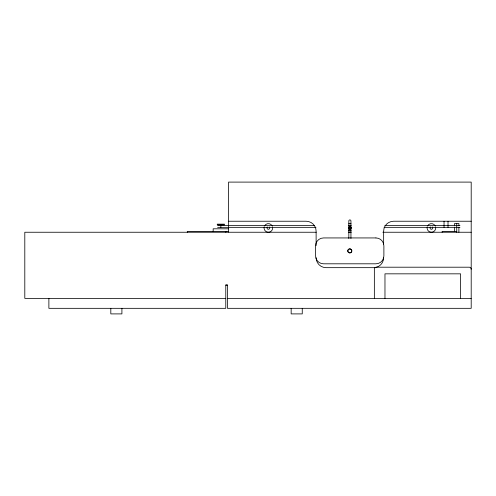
<?xml version="1.0" encoding="UTF-8"?>
<svg xmlns="http://www.w3.org/2000/svg" width="496" height="496" viewBox="0 0 496 496"><rect width="100%" height="100%" fill="white"/><g stroke="black" fill="none" stroke-linecap="round" stroke-linejoin="round"><path stroke-width="0.74" d="M228.563 221.235L306.168 221.235A9.951 9.951 0 0 1 316.119 231.186L316.119 245.588M471.2 221.235L393.595 221.235A9.951 9.951 0 0 0 383.644 231.186L383.644 244.075M217.217 224.161L224.514 224.161M217.217 224.824L224.514 224.824M217.645 225.618L314.439 225.618M384.815 225.618L459.953 225.618M217.645 227.348L315.983 227.348M348.465 227.348L351.559 227.348M384.04 227.348L459.953 227.348M228.563 228.805L213.162 228.805L213.162 231.458M228.563 231.458L187.302 231.458L187.302 232.246M456.735 231.452L442.141 231.452L442.141 232.246M316.2 232.246L24.8 232.246L24.8 298.375L225.779 298.375M348.75 232.246L351.075 232.246M382.85 232.246L471.2 232.246M225.779 285.113L227.441 285.113M227.441 298.375L471.2 298.375M460.586 298.375L460.586 273.835L384.97 273.835L384.97 298.375M458.887 225.68L458.887 223.491L454.578 223.491L454.578 225.661M458.887 227.137L458.887 232.246M456.735 223.491L456.735 232.246M454.578 227.112L454.578 231.452M448.018 221.259L448.018 227.348M444.038 221.259L444.038 227.348M374.356 298.375L374.356 269.192A1.99 1.99 0 0 1 376.346 267.201L469.21 267.201A1.99 1.99 0 0 1 471.2 269.192M350.939 238.514L350.939 220.962A1.054 1.054 0 0 0 349.885 219.908A1.054 1.054 0 0 0 348.831 220.962L348.831 238.514M302.256 308.326L302.256 313.9L291.158 313.9L291.158 308.326M228.563 232.085L228.563 182.1L471.2 182.1L471.2 308.326L227.441 308.326L227.441 284.971L225.779 284.971L225.779 308.326L48.881 308.326L48.881 298.375M225.841 231.458L225.841 232.246M220.863 225.618L220.863 227.348M121.911 308.326L121.911 313.9L110.813 313.9L110.813 308.326M351.001 232.097A4.309 4.309 0 0 1 348.769 232.097M348.769 223.77A4.309 4.309 0 0 1 351.001 223.77M351.211 230.231A2.654 2.654 0 0 1 348.558 230.231M348.558 225.637A2.654 2.654 0 0 1 351.211 225.637M269.303 226.994A1.327 1.327 0 0 1 269.303 228.873A1.327 1.327 0 0 1 267.425 228.873A1.327 1.327 0 0 1 267.425 226.994M272.527 226.821A4.309 4.309 0 0 1 268.361 232.246A4.309 4.309 0 0 1 264.201 226.821M264.628 225.779A4.309 4.309 0 0 1 272.099 225.779M432.338 226.994A1.327 1.327 0 0 1 432.338 228.873A1.327 1.327 0 0 1 430.466 228.873A1.327 1.327 0 0 1 430.466 226.994M435.569 226.821A4.309 4.309 0 0 1 431.402 232.246A4.309 4.309 0 0 1 427.236 226.821M427.67 225.779A4.309 4.309 0 0 1 435.135 225.779M316.119 257.715A9.951 9.951 0 0 0 326.07 267.666L373.693 267.666A9.951 9.951 0 0 0 383.644 257.715M375.925 237.937L323.528 237.937A7.961 7.961 0 0 0 315.568 245.892L315.568 255.843A7.961 7.961 0 0 0 323.528 263.804L375.925 263.804A7.961 7.961 0 0 0 383.885 255.843L383.885 245.892A7.961 7.961 0 0 0 375.925 237.937M349.302 228.811A1.054 1.054 0 0 0 350.932 228.005A1.054 1.054 0 0 0 349.413 226.994A1.054 1.054 0 0 0 349.302 228.811M348.942 228.873A1.327 1.327 0 0 0 351.162 228.278A1.327 1.327 0 0 0 349.537 226.653A1.327 1.327 0 0 0 348.942 228.873M348.434 252.383A1.99 1.99 0 0 0 351.683 251.23A1.99 1.99 0 0 0 349.06 248.992A1.99 1.99 0 0 0 348.434 252.383M348.886 252.644A1.99 1.99 0 0 0 351.875 250.92A1.99 1.99 0 0 0 348.886 249.197A1.99 1.99 0 0 0 348.886 252.644"/></g></svg>
